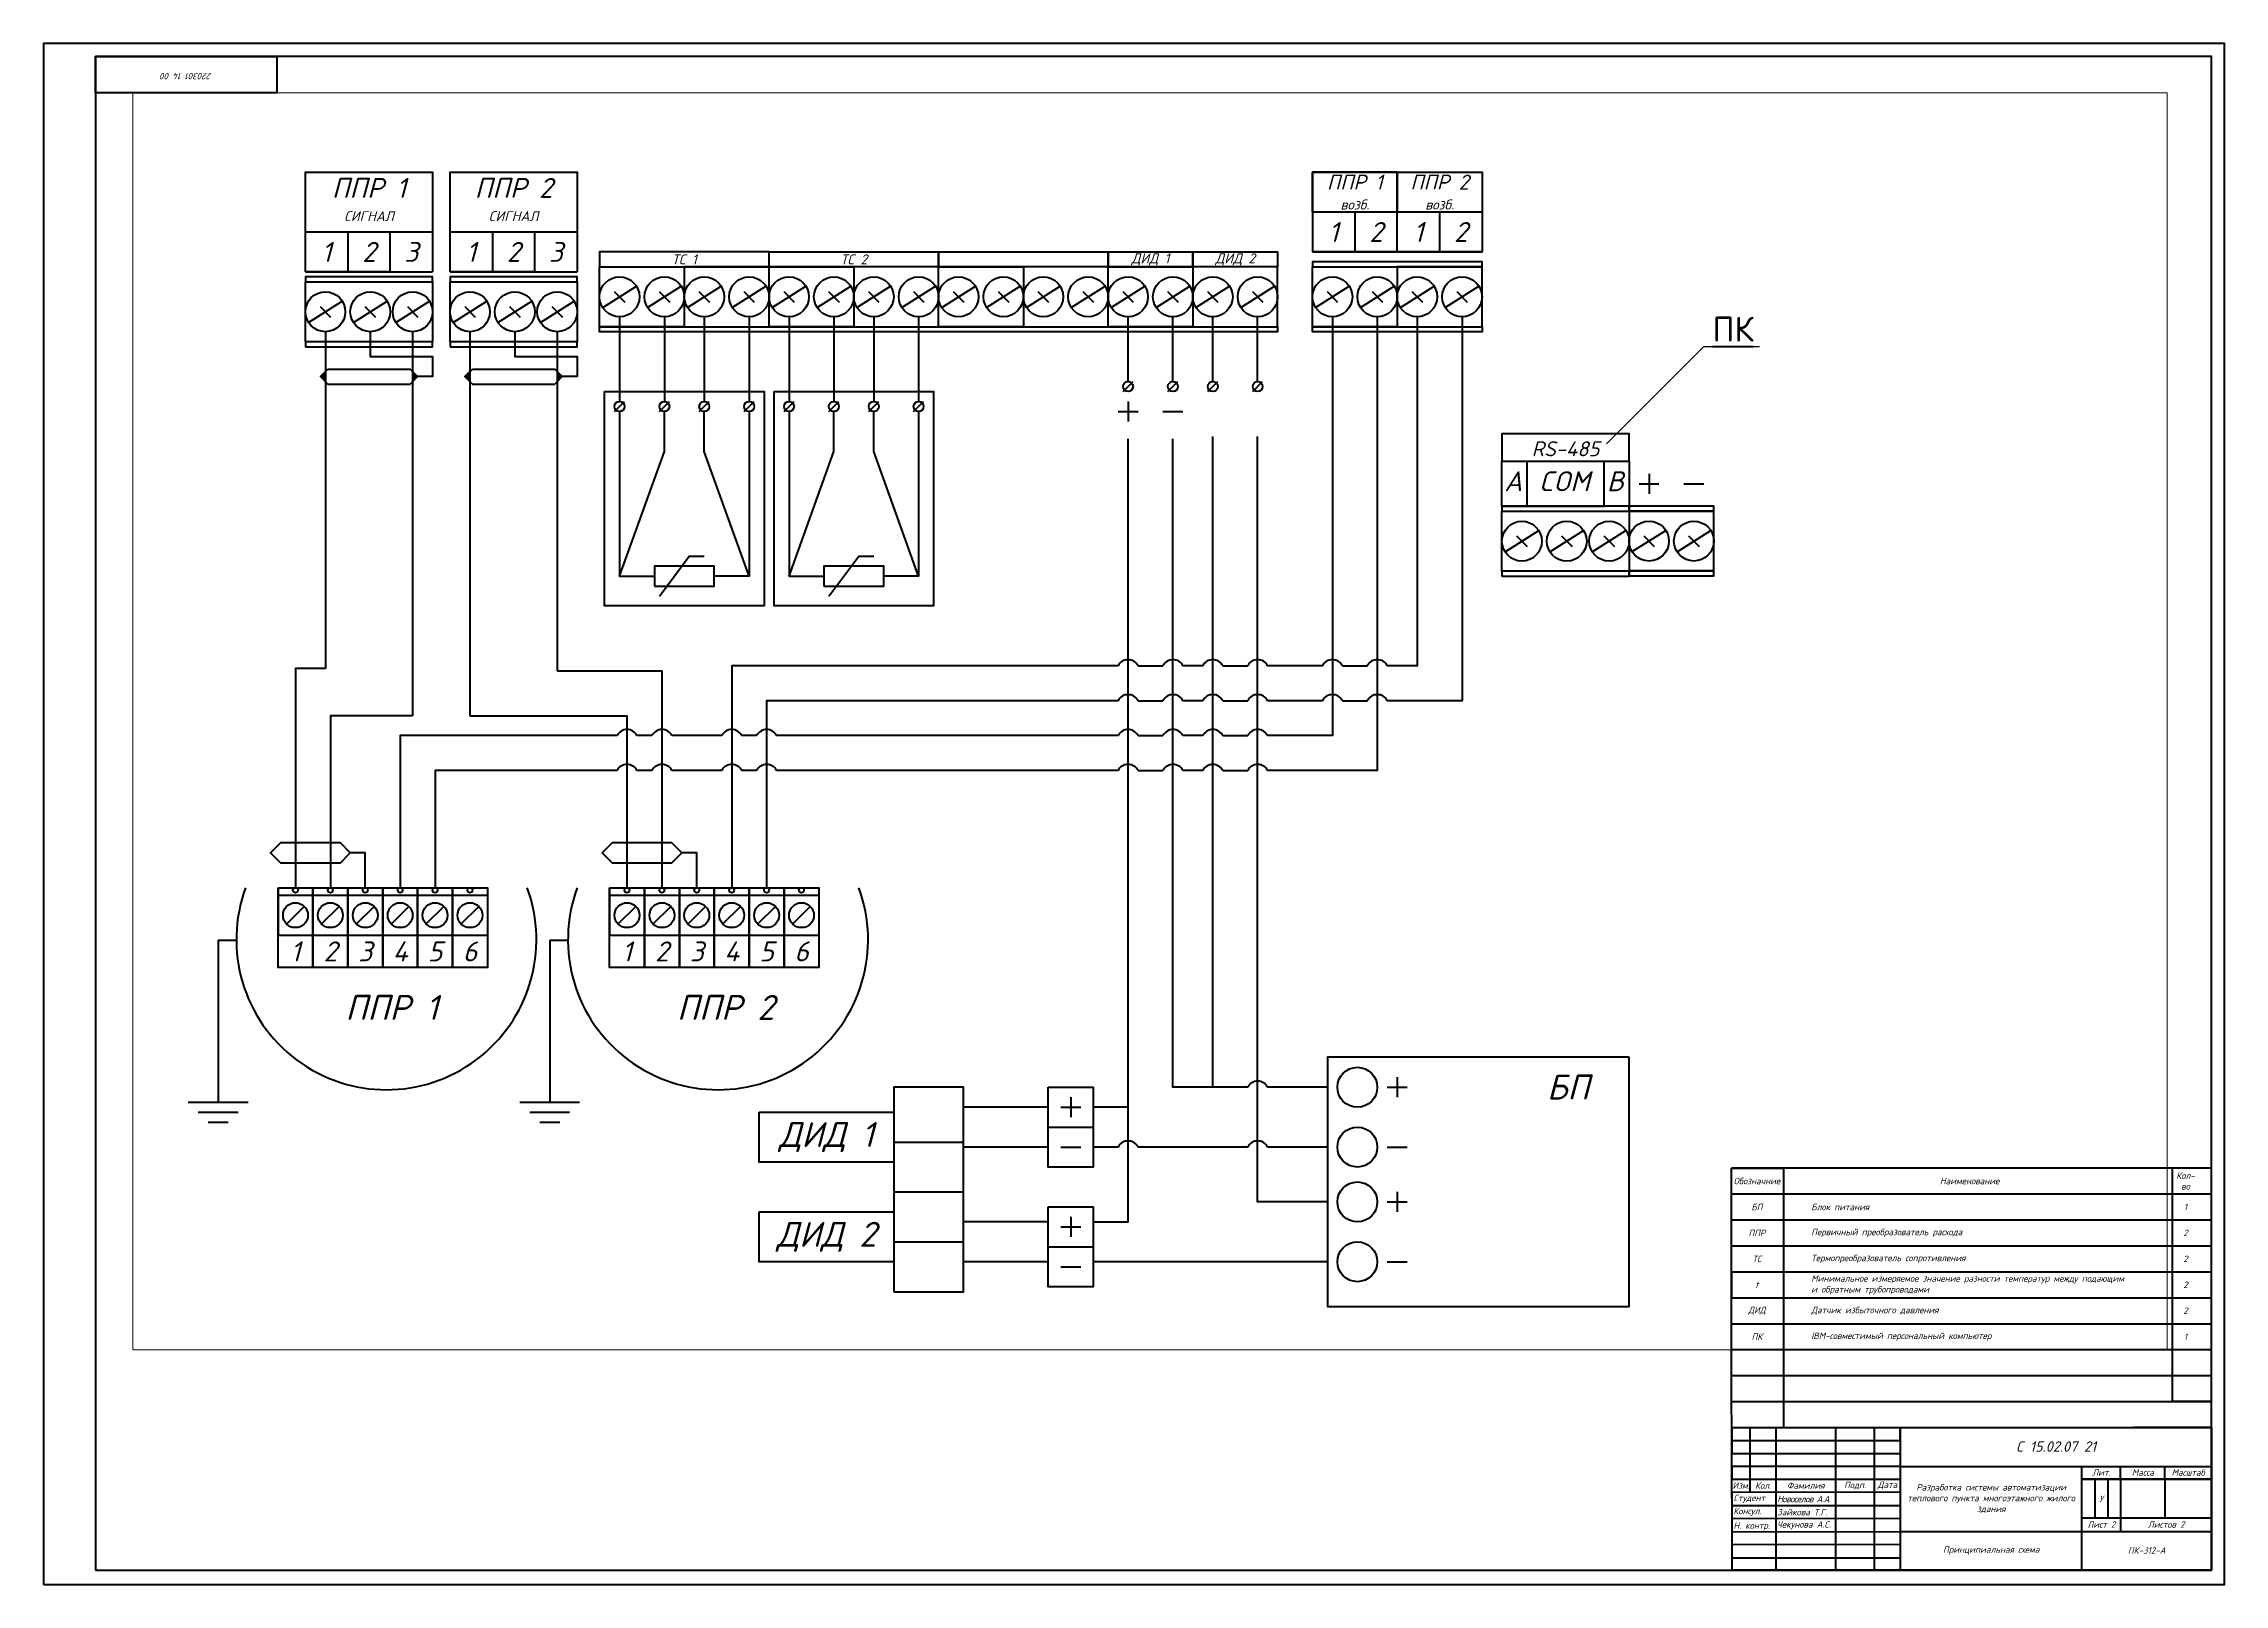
# Paper-space layout 'Лист2' of a CAD drawing. Header units: millimetres. Extents: x -7 to 834, y -20 to 574.
# The model-space entities are those that its viewports show. They can reach past a viewport. Long polylines and large blocks are cut down to what shows.
import ezdxf
from ezdxf import colors
from ezdxf.entities.mleader import LeaderData, LeaderLine
from ezdxf.math import Vec2, Vec3

# ---------------------------------------------------------------- set-up
doc = ezdxf.new("R2010")
doc.units = ezdxf.units.MM
doc.header["$LTSCALE"] = 15.177664
doc.layers.get('0').update_dxf_attribs({"plot": 0})
doc.layers.add('Main', color=150, linetype='Continuous', lineweight=60)
doc.layers.add('Text', color=10, linetype='Continuous', lineweight=60)

# ---------------------------------------------------------------- blocks, each defined once
blk = doc.blocks.new('_None')

msp = doc.modelspace()

# ---------------------------------------------------------------- hatches: boundary and pattern name
at = {"layer": 'Main', "true_color": 0x000000}
h = msp.add_hatch(color=18, dxfattribs=at)
h.dxf.hatch_style = 1
h.paths.add_polyline_path([(-290, -38.75), (-290.5, -39.25), (-290, -39.75)])
h = msp.add_hatch(color=18, dxfattribs=at)
h.dxf.hatch_style = 1
h.paths.add_polyline_path([(-281.25, -38.75), (-281.25, -39.75), (-280.75, -39.25)])
h = msp.add_hatch(color=18, dxfattribs=at)
h.dxf.hatch_style = 1
h.paths.add_polyline_path([(-275.5, -38.75), (-276, -39.25), (-275.5, -39.75)])
h = msp.add_hatch(color=18, dxfattribs=at)
h.dxf.hatch_style = 1
h.paths.add_polyline_path([(-266.75, -38.75), (-266.75, -39.75), (-266.25, -39.25)])

# ---------------------------------------------------------------- linework, layer by layer
at = {"layer": 'Main'}
for p, q in [((-186.75, -22.75), (-186.75, -26.75)), ((-178.25, -22.75), (-178.25, -26.75)), ((-287.75, -24.75), (-287.75, -28.75)), ((-273.25, -24.75), (-273.25, -28.75)), ((-210, -40.75), (-209, -39.75)), ((-172, -52.25), (-169.5, -52.25)), ((-208.5, -68.25), (-206, -68.25)), ((-200, -68.25), (-197.5, -68.25)), ((-188, -68.25), (-185.5, -68.25)), ((-208.5, -71.75), (-206, -71.75)), ((-200, -71.75), (-197.5, -71.75)), ((-188, -71.75), (-185.5, -71.75)), ((-208.5, -75.25), (-206, -75.25)), ((-200, -75.25), (-197.5, -75.25)), ((-208.5, -78.75), (-206, -78.75)), ((-200, -78.75), (-197.5, -78.75))]:
    msp.add_line(p, q, dxfattribs=at)
for points in [[(-292, -24.75), (-292, -18.75), (-279.25, -18.75), (-279.25, -24.75)], [(-277.5, -24.75), (-277.5, -18.75), (-264.75, -18.75), (-264.75, -24.75)], [(-292, -24.75), (-283.5, -24.75), (-279.25, -24.75), (-279.25, -28.75)], [(-292, -28.75), (-292, -24.75)], [(-283.5, -28.75), (-283.5, -24.75)], [(-277.5, -24.75), (-269, -24.75), (-264.75, -24.75), (-264.75, -28.75)], [(-277.5, -28.75), (-277.5, -24.75)], [(-269, -28.75), (-269, -24.75)], [(-191, -26.75), (-182.5, -26.75), (-174, -26.75)], [(-287.75, -28.75), (-283.5, -28.75), (-279.25, -28.75)], [(-273.25, -28.75), (-269, -28.75), (-264.75, -28.75)], [(-262.19, -32.32), (-258.81, -30.18)], [(-257.69, -32.32), (-254.31, -30.18)], [(-253.69, -32.32), (-250.31, -30.18)], [(-249.19, -32.32), (-245.81, -30.18)], [(-245.19, -32.32), (-241.81, -30.18)], [(-240.69, -32.32), (-237.31, -30.18)], [(-236.69, -32.32), (-233.31, -30.18)], [(-232.19, -32.32), (-228.81, -30.18)], [(-228.19, -32.32), (-224.81, -30.18)], [(-223.69, -32.32), (-220.31, -30.18)], [(-219.69, -32.32), (-216.31, -30.18)], [(-215.19, -32.32), (-211.81, -30.18)], [(-211.19, -32.32), (-207.81, -30.18)], [(-206.69, -32.32), (-203.31, -30.18)], [(-202.69, -32.32), (-199.31, -30.18)], [(-198.19, -32.32), (-194.81, -30.18)], [(-190.69, -32.32), (-187.31, -30.18)], [(-186.19, -32.32), (-182.81, -30.18)], [(-182.19, -32.32), (-178.81, -30.18)], [(-177.69, -32.32), (-174.31, -30.18)], [(-291.69, -33.82), (-288.31, -31.68)], [(-290.53, -32.22), (-289.48, -33.29)], [(-287.19, -33.82), (-283.81, -31.68)], [(-286.03, -32.22), (-284.97, -33.28)], [(-282.94, -33.82), (-279.56, -31.68)], [(-281.78, -32.22), (-280.72, -33.28)], [(-277.19, -33.82), (-273.81, -31.68)], [(-276.03, -32.22), (-274.98, -33.29)], [(-272.69, -33.82), (-269.31, -31.68)], [(-271.53, -32.22), (-270.47, -33.28)], [(-268.44, -33.82), (-265.06, -31.68)], [(-267.28, -32.22), (-266.22, -33.28)], [(-261.03, -30.72), (-259.98, -31.79)], [(-256.53, -30.72), (-255.47, -31.78)], [(-252.53, -30.72), (-251.48, -31.78)], [(-248.03, -30.72), (-246.98, -31.79)], [(-244.03, -30.72), (-242.98, -31.79)], [(-239.53, -30.72), (-238.47, -31.78)], [(-235.53, -30.72), (-234.48, -31.78)], [(-231.03, -30.72), (-229.98, -31.79)], [(-227.03, -30.72), (-225.98, -31.79)], [(-222.53, -30.72), (-221.47, -31.78)], [(-218.53, -30.72), (-217.48, -31.78)], [(-214.03, -30.72), (-212.98, -31.79)], [(-210.03, -30.72), (-208.98, -31.79)], [(-205.53, -30.72), (-204.47, -31.78)], [(-201.53, -30.72), (-200.48, -31.78)], [(-197.03, -30.72), (-195.98, -31.79)], [(-189.53, -30.72), (-188.48, -31.79)], [(-185.03, -30.72), (-183.97, -31.78)], [(-181.03, -30.72), (-179.98, -31.78)], [(-176.53, -30.72), (-175.48, -31.79)], [(-290, -34.75), (-290, -68.5)], [(-285.5, -34.75), (-285.5, -37.25), (-279.25, -37.25), (-279.25, -39.25), (-280.75, -39.25)], [(-281.25, -34.75), (-281.25, -73.25)], [(-275.5, -34.75), (-275.5, -73.25)], [(-271, -34.75), (-271, -37.25), (-264.75, -37.25), (-264.75, -39.25), (-266.25, -39.25)], [(-266.75, -34.75), (-266.75, -68.75)], [(-260.5, -33.25), (-260.5, -41.75)], [(-256, -33.25), (-256, -41.75)], [(-252, -33.25), (-252, -41.75)], [(-247.5, -33.25), (-247.5, -41.75)], [(-243.5, -33.25), (-243.5, -41.75)], [(-239, -33.25), (-239, -41.75)], [(-235, -33.25), (-235, -41.75)], [(-230.5, -33.25), (-230.5, -41.75)], [(-209.5, -39.75), (-209.5, -33.25)], [(-205, -39.75), (-205, -33.25)], [(-201, -39.75), (-201, -33.25)], [(-196.5, -39.75), (-196.5, -33.25)], [(-189, -33.25), (-189, -71.75)], [(-184.5, -33.25), (-184.5, -71.75)], [(-180.5, -33.25), (-180.5, -68.25), (-183.5, -68.25)], [(-176, -33.25), (-176, -71.75), (-183.5, -71.75)], [(-290.5, -39.25), (-289.75, -38.5)], [(-290, -38.75), (-290.5, -39.25), (-290, -39.75), (-290, -38.75)], [(-290.5, -39.25), (-289.75, -40)], [(-289.75, -38.5), (-281.5, -38.5)], [(-280.75, -39.25), (-281.5, -38.5)], [(-280.75, -39.25), (-281.5, -40)], [(-281.25, -38.75), (-281.25, -39.75), (-280.75, -39.25), (-281.25, -38.75)], [(-276, -39.25), (-275.25, -38.5)], [(-275.5, -38.75), (-276, -39.25), (-275.5, -39.75), (-275.5, -38.75)], [(-276, -39.25), (-275.25, -40)], [(-275.25, -38.5), (-267, -38.5)], [(-266.25, -39.25), (-267, -38.5)], [(-266.25, -39.25), (-267, -40)], [(-266.75, -38.75), (-266.75, -39.75), (-266.25, -39.25), (-266.75, -38.75)], [(-289.75, -40), (-281.5, -40)], [(-275.25, -40), (-267, -40)], [(-205.5, -40.75), (-204.5, -39.75)], [(-201.5, -40.75), (-200.5, -39.75)], [(-197, -40.75), (-196, -39.75)], [(-261, -42.75), (-260, -41.75)], [(-260.5, -42.75), (-260.5, -59.25), (-256, -46.75), (-256, -42.75)], [(-256.5, -42.75), (-255.5, -41.75)], [(-252.5, -42.75), (-251.5, -41.75)], [(-247.5, -42.75), (-247.5, -59.25), (-252, -46.75), (-252, -42.75)], [(-248, -42.75), (-247, -41.75)], [(-244, -42.75), (-243, -41.75)], [(-243.5, -42.75), (-243.5, -59.25), (-239, -46.75), (-239, -42.75)], [(-239.5, -42.75), (-238.5, -41.75)], [(-235.5, -42.75), (-234.5, -41.75)], [(-230.5, -42.75), (-230.5, -59.25), (-235, -46.75), (-235, -42.75)], [(-231, -42.75), (-230, -41.75)], [(-210.5, -42.75), (-208.5, -42.75)], [(-209.5, -41.75), (-209.5, -43.75)], [(-206, -42.75), (-204, -42.75)], [(-213, -124), (-209.5, -124), (-209.5, -45.5)], [(-197.5, -110.5), (-205, -110.5), (-205, -45.5)], [(-201, -110.5), (-201, -45.25)], [(-189.5, -122), (-196.5, -122), (-196.5, -45.25)], [(-172, -52.24), (-172, -47.74), (-169.5, -47.74), (-169.5, -52.25), (-161.75, -52.24), (-161.75, -47.74), (-159.25, -47.74), (-159.25, -52.24)], [(-169.5, -47.74), (-161.75, -47.74)], [(-158.25, -49.99), (-156.25, -49.99)], [(-157.25, -48.99), (-157.25, -50.99)], [(-153.75, -49.99), (-151.75, -49.99)], [(-159.25, -52.24), (-161.75, -52.24)], [(-158.94, -56.8), (-155.56, -54.67)], [(-154.44, -56.81), (-151.06, -54.67)], [(-171.69, -56.82), (-168.31, -54.68)], [(-170.53, -55.22), (-169.48, -56.29)], [(-167.19, -56.82), (-163.81, -54.68)], [(-166.03, -55.22), (-164.97, -56.28)], [(-162.94, -56.82), (-159.56, -54.68)], [(-161.78, -55.22), (-160.72, -56.28)], [(-157.78, -55.2), (-156.73, -56.27)], [(-153.28, -55.21), (-152.23, -56.27)], [(-256.5, -61.25), (-253.5, -57.25), (-252, -57.25)], [(-239.5, -61.25), (-236.5, -57.25), (-235, -57.25)], [(-260.5, -59.25), (-257, -59.25)], [(-247.5, -59.25), (-251, -59.25)], [(-243.5, -59.25), (-240, -59.25)], [(-230.5, -59.25), (-234, -59.25)], [(-290, -68.5), (-293, -68.5), (-293, -90.5)], [(-266.75, -68.75), (-256.26, -68.75), (-256.26, -90.5)], [(-210.5, -68.25), (-249.25, -68.25), (-249.25, -90.5)], [(-202, -68.25), (-204, -68.25)], [(-190, -68.25), (-195.5, -68.25)], [(-210.5, -71.75), (-245.75, -71.75), (-245.75, -90.5)], [(-202, -71.75), (-204, -71.75)], [(-190, -71.75), (-195.5, -71.75)], [(-189, -71.75), (-189, -75.25), (-195.5, -75.25)], [(-184.5, -71.75), (-184.5, -78.75), (-195.5, -78.75)], [(-281.25, -73.25), (-289.5, -73.25), (-289.5, -90.5)], [(-275.5, -73.25), (-259.75, -73.25), (-259.75, -90.5)], [(-260.75, -75.25), (-282.5, -75.25), (-282.5, -90.5)], [(-257.25, -75.25), (-258.75, -75.25)], [(-250.25, -75.25), (-255.25, -75.25)], [(-246.75, -75.25), (-248.25, -75.25)], [(-210.5, -75.25), (-244.75, -75.25)], [(-202, -75.25), (-204, -75.25)], [(-260.75, -78.75), (-279, -78.75), (-279, -90.5)], [(-257.25, -78.75), (-258.75, -78.75)], [(-250.25, -78.75), (-255.25, -78.75)], [(-246.75, -78.75), (-248.25, -78.75)], [(-210.5, -78.75), (-244.75, -78.75)], [(-202, -78.75), (-204, -78.75)], [(-286, -90.5), (-286, -87), (-287.5, -87), (-288.5, -86), (-294.5, -86), (-295.5, -87), (-294.5, -88), (-288.5, -88), (-287.5, -87)], [(-252.75, -90.5), (-252.75, -87), (-254.25, -87), (-255.25, -86), (-261.25, -86), (-262.25, -87), (-261.25, -88), (-255.25, -88), (-254.25, -87)], [(-294.75, -90.5), (-294.75, -91.25), (-291.25, -91.25)], [(-294.75, -91.25), (-294.75, -95.25), (-291.25, -95.25)], [(-291.25, -90.5), (-291.25, -91.25), (-287.75, -91.25)], [(-291.25, -91.25), (-291.25, -95.25), (-287.75, -95.25)], [(-287.75, -90.5), (-287.75, -91.25), (-284.25, -91.25)], [(-287.75, -91.25), (-287.75, -95.25), (-284.25, -95.25)], [(-284.25, -90.5), (-284.25, -91.25), (-280.75, -91.25)], [(-284.25, -91.25), (-284.25, -95.25), (-280.75, -95.25)], [(-280.75, -90.5), (-280.75, -91.25), (-277.25, -91.25)], [(-280.75, -91.25), (-280.75, -95.25), (-277.25, -95.25)], [(-277.25, -90.5), (-277.25, -91.25), (-273.75, -91.25)], [(-277.25, -91.25), (-277.25, -95.25), (-273.75, -95.25)], [(-261.5, -90.5), (-261.5, -91.25), (-258, -91.25)], [(-261.5, -91.25), (-261.5, -95.25), (-258, -95.25)], [(-258, -90.5), (-258, -91.25), (-254.5, -91.25)], [(-258, -91.25), (-258, -95.25), (-254.5, -95.25)], [(-254.5, -90.5), (-254.5, -91.25), (-251, -91.25)], [(-254.5, -91.25), (-254.5, -95.25), (-251, -95.25)], [(-251, -90.5), (-251, -91.25), (-247.5, -91.25)], [(-251, -91.25), (-251, -95.25), (-247.5, -95.25)], [(-247.5, -90.5), (-247.5, -91.25), (-244, -91.25)], [(-247.5, -91.25), (-247.5, -95.25), (-244, -95.25)], [(-244, -90.5), (-244, -91.25), (-240.5, -91.25)], [(-244, -91.25), (-244, -95.25), (-240.5, -95.25)], [(-293.88, -94.13), (-292.12, -92.37)], [(-290.38, -94.13), (-288.62, -92.37)], [(-286.88, -94.13), (-285.12, -92.37)], [(-283.38, -94.13), (-281.62, -92.37)], [(-279.88, -94.13), (-278.12, -92.37)], [(-276.38, -94.13), (-274.62, -92.37)], [(-260.63, -94.13), (-258.87, -92.37)], [(-257.13, -94.13), (-255.37, -92.37)], [(-253.63, -94.13), (-251.87, -92.37)], [(-250.13, -94.13), (-248.37, -92.37)], [(-246.63, -94.13), (-244.87, -92.37)], [(-243.13, -94.13), (-241.37, -92.37)], [(-300.75, -95.75), (-298.93, -95.74)], [(-300.75, -95.75), (-300.75, -112)], [(-267.5, -95.75), (-265.68, -95.74)], [(-267.5, -95.75), (-267.5, -112)], [(-215.25, -111.5), (-215.25, -113.5)], [(-189.5, -110.5), (-195.5, -110.5)], [(-183.5, -110.5), (-181.5, -110.5)], [(-182.5, -109.5), (-182.5, -111.5)], [(-303.75, -112), (-297.75, -112)], [(-302.75, -113), (-298.75, -113)], [(-270.5, -112), (-264.5, -112)], [(-269.5, -113), (-265.5, -113)], [(-217.5, -112.5), (-226, -112.5)], [(-216.25, -112.5), (-214.25, -112.5)], [(-209.5, -112.5), (-213, -112.5)], [(-301.75, -114), (-299.75, -114)], [(-268.5, -114), (-266.5, -114)], [(-217.5, -114.5), (-213, -114.5)], [(-233, -116), (-226, -116)], [(-217.5, -116.5), (-226, -116.5)], [(-216.25, -116.5), (-214.25, -116.5)], [(-210.5, -116.5), (-213, -116.5)], [(-197.5, -116.5), (-208.5, -116.5)], [(-189.5, -116.5), (-195.5, -116.5)], [(-183.5, -116.5), (-181.5, -116.5)], [(-233, -121), (-226, -121)], [(-183.5, -122), (-181.5, -122)], [(-182.5, -121), (-182.5, -123)], [(-217.5, -124), (-226, -124)], [(-216.25, -124.5), (-214.25, -124.5)], [(-215.25, -123.5), (-215.25, -125.5)], [(-233, -126), (-226, -126)], [(-217.5, -126.5), (-213, -126.5)], [(-217.5, -128), (-226, -128)], [(-216.25, -128.5), (-214.25, -128.5)], [(-189.5, -128), (-213, -128)], [(-183.5, -128), (-181.5, -128)]]:
    msp.add_lwpolyline(points, dxfattribs=at)
for points in [[(-191, -26.75), (-182.5, -26.75), (-182.5, -18.75), (-191, -18.75)], [(-191, -18.75), (-182.5, -18.75), (-182.5, -22.75), (-191, -22.75)], [(-182.5, -18.75), (-174, -18.75), (-174, -26.75), (-182.5, -26.75)], [(-182.5, -18.75), (-174, -18.75), (-174, -22.75), (-182.5, -22.75)], [(-262.5, -28.25), (-245.5, -28.25), (-245.5, -26.75), (-262.5, -26.75)], [(-262.5, -28.25), (-254, -28.25), (-254, -34.25), (-262.5, -34.25)], [(-254, -34.25), (-245.5, -34.25), (-245.5, -28.25), (-254, -28.25)], [(-245.5, -26.75), (-228.5, -26.75), (-228.5, -28.25), (-245.5, -28.25)], [(-245.5, -28.25), (-237, -28.25), (-237, -34.25), (-245.5, -34.25)], [(-237, -34.25), (-228.5, -34.25), (-228.5, -28.25), (-237, -28.25)], [(-228.5, -26.75), (-211.5, -26.75), (-211.5, -28.25), (-228.5, -28.25)], [(-228.5, -28.25), (-220, -28.25), (-220, -34.25), (-228.5, -34.25)], [(-220, -34.25), (-211.5, -34.25), (-211.5, -28.25), (-220, -28.25)], [(-211.5, -26.75), (-203, -26.75), (-203, -28.25), (-211.5, -28.25)], [(-211.5, -28.25), (-203, -28.25), (-203, -34.25), (-211.5, -34.25)], [(-203, -26.75), (-194.5, -26.75), (-194.5, -28.25), (-203, -28.25)], [(-203, -34.25), (-194.5, -34.25), (-194.5, -28.25), (-203, -28.25)], [(-191, -26.75), (-182.5, -26.75), (-182.5, -26.75), (-191, -26.75)], [(-191, -28.25), (-174, -28.25), (-174, -27.75), (-191, -27.75)], [(-191, -28.25), (-182.5, -28.25), (-182.5, -34.25), (-191, -34.25)], [(-182.5, -34.25), (-174, -34.25), (-174, -28.25), (-182.5, -28.25)], [(-292, -28.75), (-283.5, -28.75), (-283.5, -28.75), (-292, -28.75)], [(-292, -29.75), (-279.25, -29.75), (-279.25, -29.24), (-292, -29.25)], [(-292, -29.75), (-279.25, -29.75), (-279.25, -35.75), (-292, -35.75)], [(-277.5, -28.75), (-269, -28.75), (-269, -28.75), (-277.5, -28.75)], [(-277.5, -29.75), (-264.75, -29.75), (-264.75, -29.24), (-277.5, -29.25)], [(-277.5, -29.75), (-264.75, -29.75), (-264.75, -35.75), (-277.5, -35.75)], [(-262.5, -34.25), (-194.5, -34.25), (-194.5, -34.75), (-262.5, -34.75)], [(-191, -34.25), (-174, -34.25), (-174, -34.75), (-191, -34.75)], [(-292, -36.25), (-279.25, -36.25), (-279.25, -35.74), (-292, -35.75)], [(-277.5, -36.25), (-264.75, -36.25), (-264.75, -35.74), (-277.5, -35.75)], [(-262, -40.75), (-246, -40.75), (-246, -62.25), (-262, -62.25)], [(-245, -40.75), (-229, -40.75), (-229, -62.25), (-245, -62.25)], [(-172, -47.74), (-159.25, -47.74), (-159.25, -44.99), (-172, -44.99)], [(-172, -52.75), (-159.25, -52.75), (-159.25, -52.24), (-172, -52.25)], [(-159.25, -52.74), (-150.75, -52.74), (-150.75, -52.24), (-159.25, -52.24)], [(-172, -52.75), (-159.25, -52.75), (-159.25, -58.75), (-172, -58.75)], [(-159.25, -58.74), (-150.75, -58.74), (-150.75, -52.74), (-159.25, -52.74)], [(-257, -60.25), (-251, -60.25), (-251, -58.25), (-257, -58.25)], [(-240, -60.25), (-234, -60.25), (-234, -58.25), (-240, -58.25)], [(-172, -59.25), (-159.25, -59.25), (-159.25, -58.74), (-172, -58.75)], [(-150.75, -58.74), (-159.25, -58.74), (-159.25, -59.24), (-150.75, -59.24)], [(-294.75, -90.5), (-291.25, -90.5), (-291.25, -98.5), (-294.75, -98.5)], [(-291.25, -90.5), (-287.75, -90.5), (-287.75, -98.5), (-291.25, -98.5)], [(-287.75, -90.5), (-284.25, -90.5), (-284.25, -98.5), (-287.75, -98.5)], [(-284.25, -90.5), (-280.75, -90.5), (-280.75, -98.5), (-284.25, -98.5)], [(-280.75, -90.5), (-277.25, -90.5), (-277.25, -98.5), (-280.75, -98.5)], [(-277.25, -90.5), (-273.75, -90.5), (-273.75, -98.5), (-277.25, -98.5)], [(-261.5, -90.5), (-258, -90.5), (-258, -98.5), (-261.5, -98.5)], [(-258, -90.5), (-254.5, -90.5), (-254.5, -98.5), (-258, -98.5)], [(-254.5, -90.5), (-251, -90.5), (-251, -98.5), (-254.5, -98.5)], [(-251, -90.5), (-247.5, -90.5), (-247.5, -98.5), (-251, -98.5)], [(-247.5, -90.5), (-244, -90.5), (-244, -98.5), (-247.5, -98.5)], [(-244, -90.5), (-240.5, -90.5), (-240.5, -98.5), (-244, -98.5)], [(-159.25, -107.5), (-189.5, -107.5), (-189.5, -132.5), (-159.25, -132.5)], [(-233, -131), (-226, -131), (-226, -110.5), (-233, -110.5)], [(-217.5, -110.5), (-213, -110.5), (-213, -118.5), (-217.5, -118.5)], [(-246.5, -113), (-233, -113), (-233, -118), (-246.5, -118)], [(-246.5, -123), (-233, -123), (-233, -128), (-246.5, -128)], [(-217.5, -122.5), (-213, -122.5), (-213, -130.5), (-217.5, -130.5)]]:
    msp.add_lwpolyline(points, close=True, dxfattribs=at)
for centre, radius in [((-260.5, -31.25), 2), ((-256, -31.25), 2), ((-252, -31.25), 2), ((-247.5, -31.25), 2), ((-243.5, -31.25), 2), ((-239, -31.25), 2), ((-235, -31.25), 2), ((-230.5, -31.25), 2), ((-226.5, -31.25), 2), ((-222, -31.25), 2), ((-218, -31.25), 2), ((-213.5, -31.25), 2), ((-209.5, -31.25), 2), ((-205, -31.25), 2), ((-201, -31.25), 2), ((-196.5, -31.25), 2), ((-189, -31.25), 2), ((-184.5, -31.25), 2), ((-180.5, -31.25), 2), ((-176, -31.25), 2), ((-290, -32.75), 2), ((-285.5, -32.75), 2), ((-281.25, -32.75), 2), ((-275.5, -32.75), 2), ((-271, -32.75), 2), ((-266.75, -32.75), 2), ((-209.5, -40.25), 0.5), ((-205, -40.25), 0.5), ((-201, -40.25), 0.5), ((-196.5, -40.25), 0.5), ((-260.5, -42.25), 0.5), ((-256, -42.25), 0.5), ((-252, -42.25), 0.5), ((-247.5, -42.25), 0.5), ((-243.5, -42.25), 0.5), ((-239, -42.25), 0.5), ((-235, -42.25), 0.5), ((-230.5, -42.25), 0.5), ((-170, -55.75), 2), ((-165.5, -55.75), 2), ((-161.25, -55.75), 2), ((-157.25, -55.74), 2), ((-152.75, -55.74), 2), ((-293, -90.75), 0.25), ((-289.5, -90.75), 0.25), ((-286, -90.75), 0.25), ((-282.5, -90.75), 0.25), ((-279, -90.75), 0.25), ((-275.5, -90.75), 0.25), ((-259.75, -90.75), 0.25), ((-256.25, -90.75), 0.25), ((-252.75, -90.75), 0.25), ((-249.25, -90.75), 0.25), ((-245.75, -90.75), 0.25), ((-242.25, -90.75), 0.25), ((-293, -93.25), 1.25), ((-289.5, -93.25), 1.25), ((-286, -93.25), 1.25), ((-282.5, -93.25), 1.25), ((-279, -93.25), 1.25), ((-275.5, -93.25), 1.25), ((-259.75, -93.25), 1.25), ((-256.25, -93.25), 1.25), ((-252.75, -93.25), 1.25), ((-249.25, -93.25), 1.25), ((-245.75, -93.25), 1.25), ((-242.25, -93.25), 1.25), ((-186.5, -110.5), 2), ((-186.5, -116.5), 2), ((-186.5, -122), 2), ((-186.5, -128), 2)]:
    msp.add_circle(centre, radius, dxfattribs=at)
for centre, radius, start, end in [((-209.5, -68.75), 1.12, 26.5651, 153.4349), ((-205, -68.75), 1.12, 26.5651, 153.4349), ((-201, -68.75), 1.12, 26.5651, 153.4349), ((-196.5, -68.75), 1.12, 26.5651, 153.4349), ((-189, -68.75), 1.12, 26.5651, 153.4349), ((-184.5, -68.75), 1.12, 26.5651, 153.4349), ((-209.5, -72.25), 1.12, 26.5651, 153.4349), ((-205, -72.25), 1.12, 26.5651, 153.4349), ((-201, -72.25), 1.12, 26.5651, 153.4349), ((-196.5, -72.25), 1.12, 26.5651, 153.4349), ((-189, -72.25), 1.12, 26.5651, 153.4349), ((-184.5, -72.25), 1.12, 26.5651, 153.4349), ((-259.75, -75.75), 1.12, 26.5651, 153.4349), ((-256.25, -75.75), 1.12, 26.5651, 153.4349), ((-249.25, -75.75), 1.12, 26.5651, 153.4349), ((-245.75, -75.75), 1.12, 26.5651, 153.4349), ((-209.5, -75.75), 1.12, 26.5651, 153.4349), ((-205, -75.75), 1.12, 26.5651, 153.4349), ((-201, -75.75), 1.12, 26.5651, 153.4349), ((-196.5, -75.75), 1.12, 26.5651, 153.4349), ((-259.75, -79.25), 1.12, 26.5651, 153.4349), ((-256.25, -79.25), 1.12, 26.5651, 153.4349), ((-249.25, -79.25), 1.12, 26.5651, 153.4349), ((-245.75, -79.25), 1.12, 26.5651, 153.4349), ((-209.5, -79.25), 1.12, 26.5651, 153.4349), ((-205, -79.25), 1.12, 26.5651, 153.4349), ((-201, -79.25), 1.12, 26.5651, 153.4349), ((-196.5, -79.25), 1.12, 26.5651, 153.4349), ((-283.88, -95.7), 15.05, 159.7815, 20.2185), ((-250.62, -95.7), 15.05, 159.7815, 20.2185), ((-196.5, -111), 1.12, 26.5651, 153.4349), ((-209.5, -117), 1.12, 26.5651, 153.4349), ((-196.5, -117), 1.12, 26.5651, 153.4349)]:
    msp.add_arc(centre, radius, start, end, dxfattribs=at)

# ---------------------------------------------------------------- texts
at = {"layer": 'Text'}
for s, width, insert, char_height, attachment_point in [('{\\fISOCPEUR|b0|i1|c204|p34;ППР 1\\P\\H0.5x;СИГНАЛ}', 12.75, (-285.62, -21.5), 2, 5), ('{\\fISOCPEUR|b0|i1|c204|p34;ППР \\fISOCPEUR|b0|i1|c0|p34;2\\fISOCPEUR|b0|i1|c204|p34;\\P\\H0.5x;СИГНАЛ}', 12.75, (-271.12, -21.5), 2, 5), ('{\\fISOCPEUR|b0|i1|c204|p34;ППР 1\\P\\H0.66667x;возб.}', 8.5, (-186.75, -20.75), 1.5, 5), ('{\\fISOCPEUR|b0|i1|c204|p34;ППР \\fISOCPEUR|b0|i1|c0|p34;2\\fISOCPEUR|b0|i1|c204|p34;\\P\\H0.66667x;возб.}', 8.5, (-178.25, -20.75), 1.5, 5), ('{\\fISOCPEUR|b0|i1|c0|p34;1}', 4.25, (-188.88, -24.75), 2, 5), ('{\\fISOCPEUR|b0|i1|c0|p34;2}', 4.25, (-184.62, -24.75), 2, 5), ('{\\fISOCPEUR|b0|i1|c0|p34;1}', 4.25, (-180.38, -24.75), 2, 5), ('{\\fISOCPEUR|b0|i1|c0|p34;2}', 4.25, (-176.12, -24.75), 2, 5), ('{\\fISOCPEUR|b0|i1|c0|p34;1}', 4.25, (-289.88, -26.75), 2, 5), ('{\\fISOCPEUR|b0|i1|c0|p34;2}', 4.25, (-285.62, -26.75), 2, 5), ('{\\fISOCPEUR|b0|i1|c0|p34;3}', 4.25, (-281.38, -26.75), 2, 5), ('{\\fISOCPEUR|b0|i1|c0|p34;1}', 4.25, (-275.38, -26.75), 2, 5), ('{\\fISOCPEUR|b0|i1|c0|p34;2}', 4.25, (-271.12, -26.75), 2, 5), ('{\\fISOCPEUR|b0|i1|c0|p34;3}', 4.25, (-266.88, -26.75), 2, 5), ('{\\fISOCPEUR|b0|i1|c204|p34;ТС \\fISOCPEUR|b0|i1|c0|p34;1}', 17, (-254, -27.5), 1, 5), ('{\\fISOCPEUR|b0|i1|c204|p34;ТС \\fISOCPEUR|b0|i1|c0|p34;2}', 17, (-237, -27.5), 1, 5), ('{\\fISOCPEUR|b0|i1|c204|p34;ДИД 1}', 8.5, (-207.25, -27.5), 1, 5), ('{\\fISOCPEUR|b0|i1|c204|p34;ДИД \\fISOCPEUR|b0|i1|c0|p34;2}', 8.5, (-198.75, -27.5), 1, 5), ('{\\fISOCPEUR|b0|i1|c0|p34;RS-485}', 12.75, (-165.62, -46.49), 1.5, 5), ('{\\fISOCPEUR|b0|i1|c0|p34;A}', 4.25, (-170.87, -49.74), 2, 5), ('{\\fISOCPEUR|b0|i1|c0|p34;COM}', 4.25, (-165.75, -49.74), 2, 5), ('{\\fISOCPEUR|b0|i1|c0|p34;B}', 4.25, (-160.62, -49.74), 2, 5), ('{\\fISOCPEUR|b0|i1|c0|p34;1}', 3.5, (-293, -96.88), 2, 5), ('{\\fISOCPEUR|b0|i1|c0|p34;2}', 3.5, (-289.5, -96.88), 2, 5), ('{\\fISOCPEUR|b0|i1|c0|p34;3}', 3.5, (-286, -96.88), 2, 5), ('{\\fISOCPEUR|b0|i1|c0|p34;4}', 3.5, (-282.5, -96.88), 2, 5), ('{\\fISOCPEUR|b0|i1|c0|p34;5}', 3.5, (-279, -96.88), 2, 5), ('{\\fISOCPEUR|b0|i1|c0|p34;6}', 3.5, (-275.5, -96.88), 2, 5), ('{\\fISOCPEUR|b0|i1|c0|p34;1}', 3.5, (-259.75, -96.88), 2, 5), ('{\\fISOCPEUR|b0|i1|c0|p34;2}', 3.5, (-256.25, -96.88), 2, 5), ('{\\fISOCPEUR|b0|i1|c0|p34;3}', 3.5, (-252.75, -96.88), 2, 5), ('{\\fISOCPEUR|b0|i1|c0|p34;4}', 3.5, (-249.25, -96.88), 2, 5), ('{\\fISOCPEUR|b0|i1|c0|p34;5}', 3.5, (-245.75, -96.88), 2, 5), ('{\\fISOCPEUR|b0|i1|c0|p34;6}', 3.5, (-242.25, -96.88), 2, 5), ('{\\fISOCPEUR|b0|i1|c204|p34;ППР \\fISOCPEUR|b0|i1|c0|p34;1}', 9.75, (-288, -101.25), 2.5, 1), ('{\\fISOCPEUR|b0|i1|c204|p34;ППР 2}', 9.75, (-254.75, -101.25), 2.5, 1), ('{\\fISOCPEUR|b0|i1|c204|p34;БП}', 7.5, (-165.36, -110.48), 2.5, 5), ('{\\fISOCPEUR|b0|i1|c204|p34;ДИД 1}', 13.5, (-239.75, -115.5), 2.5, 5), ('{\\fISOCPEUR|b0|i1|c204|p34;ДИД \\fISOCPEUR|b0|i1|c0|p34;2}', 13.5, (-239.75, -125.5), 2.5, 5)]:
    msp.add_mtext_dynamic_manual_height_columns(s, width=width, gutter_width=12.5, heights=[0], dxfattribs=dict(at, insert=insert, char_height=char_height, attachment_point=attachment_point))

# ---------------------------------------------------------------- leaders
ml = msp.add_multileader_mtext('Standard', dxfattribs=at)
ml.set_content('\\L{\\fISOCPEUR|b0|i0|c204|p34;\\LПК}', color=256)
ml.set_leader_properties(color=256, linetype='ByLayer')
ml.set_arrow_properties(name='NONE')
ml.build(insert=Vec2(0, 0))
ml.multileader.update_dxf_attribs({"text_left_attachment_type": 8, "text_right_attachment_type": 0, "dogleg_length": 0.36, "arrow_head_size": 0.18})
ctx = ml.context
ctx.base_point, ctx.char_height, ctx.arrow_head_size, ctx.landing_gap_size, ctx.plane_origin = Vec3(-151.39, -36.24), 2.5, 0.18, 0.5, Vec3(-161.5, -45.99)
ctx.left_attachment, ctx.right_attachment = 8, 0
notes = []
notes.append((ctx, [(0, (1, 1, 0), (-151.75, -36.24), (1, 0), 0.36, [(0, [(-161.5, -45.99)], 0, [])])]))
ctx.mtext.insert, ctx.mtext.flow_direction = Vec3(-150.89, -33.24), 5
for ctx, leaders in notes:
    for number, flags, end, landing, length, lines in leaders:
        leader = LeaderData()
        leader.index, (leader.has_last_leader_line, leader.has_dogleg_vector, leader.attachment_direction) = number, flags
        leader.last_leader_point, leader.dogleg_vector, leader.dogleg_length = Vec3(end), Vec3(landing), length
        for number, points, colour, breaks in lines:
            line = LeaderLine()
            line.index, line.vertices, line.color, line.breaks = number, Vec3.list(points), colors.encode_raw_color(colour), breaks
            leader.lines.append(line)
        ctx.leaders.append(leader)

psp = doc.layouts.new('Лист2')

# ---------------------------------------------------------------- linework, layer by layer
at = {"layer": 'Main'}
for p, q in [((813.5, 130.5), (813.5, 140.5)), ((813.5, 50.5), (813.5, 130.5)), ((643.48, 120.5), (828.5, 120.5)), ((643.48, 110.5), (828.5, 110.5)), ((643.48, 100.5), (828.5, 100.5)), ((643.48, 90.5), (828.5, 90.5)), ((643.48, 80.5), (828.5, 80.5)), ((643.48, 70.5), (828.5, 70.5)), ((643.48, 60.5), (828.5, 60.5)), ((643.48, 50.5), (828.5, 50.5)), ((828.5, 50.5), (813.5, 50.5)), ((643.5, 40.5), (643.5, 35.5)), ((643.5, 40.5), (672, 40.5)), ((643.5, 35.5), (708.5, 35.5)), ((708.5, 35.5), (708.5, 40.5)), ((708.5, 40.5), (708.5, -14.5)), ((808.5, 40.5), (798.5, 40.5)), ((828.5, 40.5), (808.5, 40.5)), ((810.5, 20.5), (810.5, 25.5)), ((793.5, 5.5), (793.5, 0.37))]:
    psp.add_line(p, q, dxfattribs=at)
for points in [[(-7.5, -20), (833.5, -20), (833.5, 574), (-7.5, 574)], [(12.5, -14.5), (828.5, -14.5), (828.5, 569), (12.5, 569)], [(12.5, 569), (82.5, 569), (82.5, 555), (12.5, 555)]]:
    psp.add_lwpolyline(points, close=True, dxfattribs=at)
for points in [[(643.48, 130.5), (643.48, 140.5)], [(828.5, 130.5), (828.5, 140.5), (643.48, 140.5)], [(643.48, 140.5), (663.48, 140.5), (663.48, 40.5)], [(643.48, 120.5), (643.48, 130.5), (828.5, 130.5)], [(828.5, 40.5), (828.5, 50.5), (828.5, 60.5), (828.5, 70.5), (828.5, 80.5), (828.5, 90.5), (828.5, 100.5), (828.5, 110.5), (828.5, 120.5), (828.5, 130.5)], [(643.5, 40.5), (643.48, 50.5), (643.48, 60.5), (643.48, 70.5), (643.48, 80.5), (643.48, 90.5), (643.48, 100.5), (643.48, 90.5), (643.48, 100.5), (643.48, 110.5), (643.48, 120.5)], [(643.5, 40.5), (828.5, 40.5), (828.5, -14.5), (643.62, -14.5), (643.5, 40.5)], [(643.5, 40.5), (650.5, 40.5), (660.5, 40.5), (683.5, 40.5), (698.5, 40.5), (708.5, 40.5)], [(643.51, 35.5), (643.51, 30.5), (708.5, 30.5), (708.5, 25.5), (643.53, 25.5), (643.53, 20.5), (708.5, 20.5), (708.5, 15.5), (643.55, 15.37), (643.56, 10.37), (708.5, 10.37), (708.5, 5.37), (643.57, 5.23), (643.58, 0.23), (708.5, 0.37), (708.51, -4.63), (643.6, -4.77), (643.6, -9.77), (708.5, -9.77)], [(650.5, 40.5), (650.55, 15.38)], [(660.5, 40.5), (660.5, -14.5)], [(683.5, 40.5), (683.5, -14.5)], [(698.5, 40.5), (698.5, -14.5)], [(708.5, 25.5), (828.5, 25.5), (828.5, 20.5), (828.5, 5.5), (828.5, 0.5), (828.5, -14.5), (778.5, -14.5), (708.5, -14.5)], [(778.5, -14.5), (778.5, 0.37), (778.5, 25.5)], [(793.5, 20.5), (793.5, 25.5)], [(828.5, 20.5), (778.5, 20.5)], [(778.5, 20.5), (783.5, 20.5), (788.5, 20.5), (793.5, 20.5), (810.5, 20.5), (828.5, 20.5)], [(783.5, 20.5), (783.5, 5.5)], [(788.5, 20.5), (788.5, 5.5)], [(793.5, 20.5), (793.5, 5.5)], [(810.5, 20.5), (810.5, 5.5)], [(708.5, 0.37), (828.5, 0.37)], [(828.5, 5.5), (778.5, 5.5)]]:
    psp.add_lwpolyline(points, dxfattribs=at)

# ---------------------------------------------------------------- texts
at = {"layer": 'Text', "insert": (47.5, 561.47), "char_height": 2.5, "attachment_point": 5, "rotation": 180}
psp.add_mtext_dynamic_manual_height_columns('\\pxqc;{\\fISOCPEUR|b0|i1|c204|p34;220301 14 00}', width=70, gutter_width=12.5, heights=[0], dxfattribs=at)
at = {"layer": 'Text'}
for s, width, insert, char_height, attachment_point in [('{\\fISOCPEUR|b0|i1|c204|p34;Обозначние}', 28.521, (653.23, 135.5), 2.5, 5), ('\\pxqc;{\\fISOCPEUR|b0|i1|c204|p34;Наименование}', 126.5, (735.25, 135.5), 2.5, 5), ('\\pxqc;{\\fISOCPEUR|b0|i1|c204|p34;Кол-\\Pво}', 10, (818.5, 135.5), 2.5, 5), ('\\pxqc;{\\fISOCPEUR|b0|i1|c204|p34;БП}', 28.521, (653.23, 125.5), 2.5, 5), ('\\pxql;{\\fISOCPEUR|b0|i1|c204|p34;Блок питания}', 122.1315, (735.23, 125.5), 2.5, 5), ('\\pxqc;{\\fISOCPEUR|b0|i1|c204|p34;1}', 10, (818.5, 125.5), 2.5, 5), ('\\pxqc;{\\fISOCPEUR|b0|i1|c204|p34;ППР}', 28.521, (653.23, 115.5), 2.5, 5), ('\\pxql;{\\fISOCPEUR|b0|i1|c204|p34;Первичный преобразователь расхода}', 122.1315, (735.23, 115.5), 2.5, 5), ('\\pxqc;{\\fISOCPEUR|b0|i1|c204|p34;2}', 10, (818.5, 115.5), 2.5, 5), ('\\pxqc;{\\fISOCPEUR|b0|i1|c204|p34;ТС}', 28.521, (653.23, 105.5), 2.5, 5), ('\\pxql;{\\fISOCPEUR|b0|i1|c204|p34;Термопреобразователь сопротивления}', 122.1315, (735.23, 105.5), 2.5, 5), ('\\pxqc;{\\fISOCPEUR|b0|i1|c204|p34;2}', 10, (818.5, 105.5), 2.5, 5), ('\\pxqc;{\\fISOCPEUR|b0|i1|c0|p34;t}', 28.521, (653.23, 95.5), 2.5, 5), ('\\pxql;{\\fISOCPEUR|b0|i1|c204|p34;Минимальное измеряемое значение разности температур между подающим и обратным трубопроводами}', 122.1315, (735.23, 95.5), 2.5, 5), ('\\pxqc;{\\fISOCPEUR|b0|i1|c204|p34;2}', 10, (818.5, 95.5), 2.5, 5), ('\\pxqc;{\\fISOCPEUR|b0|i1|c204|p34;ДИД}', 28.521, (653.23, 85.5), 2.5, 5), ('\\pxql;{\\fISOCPEUR|b0|i1|c204|p34;Датчик избыточного давления}', 122.1315, (735.23, 85.5), 2.5, 5), ('\\pxqc;{\\fISOCPEUR|b0|i1|c204|p34;2}', 10, (818.5, 85.5), 2.5, 5), ('\\pxqc;{\\fISOCPEUR|b0|i1|c204|p34;ПК}', 28.521, (653.23, 75.5), 2.5, 5), ('\\pxql;{\\fISOCPEUR|b0|i1|c0|p34;IBM-\\fISOCPEUR|b0|i1|c204|p34;совместимый персональный компьютер}', 122.1315, (735.23, 75.5), 2.5, 5), ('\\pxqc;{\\fISOCPEUR|b0|i1|c204|p34;1}', 10, (818.5, 75.5), 2.5, 5), ('\\pxqc;{\\fISOCPEUR|b0|i1|c0|p34;C\\fISOCPEUR|b0|i1|c204|p34; 15\\fISOCPEUR|b0|i1|c0|p34;.02.07 21}', 120, (768.56, 33.14), 4, 5), ('{\\fISOCPEUR|b0|i1|c204|p34;Изм.}', 7.0108, (647.11, 18.08), 2.5, 5), ('{\\fISOCPEUR|b0|i1|c204|p34;Кол.}', 9.9472, (655.59, 18.09), 2.5, 5), ('{\\fISOCPEUR|b0|i1|c204|p34;Фамилия}', 23, (672.06, 18.11), 2.5, 5), ('{\\fISOCPEUR|b0|i1|c204|p34;Подп.}', 15, (691.06, 18.13), 2.5, 5), ('{\\fISOCPEUR|b0|i1|c204|p34;Дата}', 10, (703.56, 18.14), 2.5, 5), ('{\\fISOCPEUR|b0|i1|c204|p34;Разработка системы автоматизации теплового пункта многоэтажного жилого здания}', 70, (743.56, 13.07), 2.5, 5), ('{\\fISOCPEUR|b0|i1|c204|p34;Лит.}', 15, (786.06, 23.14), 2.5, 5), ('{\\fISOCPEUR|b0|i1|c204|p34;Масса}', 17, (802.06, 23.14), 2.5, 5), ('{\\fISOCPEUR|b0|i1|c204|p34;Масштаб}', 18, (819.56, 23.14), 2.5, 5), ('\\pxql;{\\fISOCPEUR|b0|i1|c204|p34;Консул.}', 16.9367, (652.63, 7.95), 2.5, 5), ('\\pxql;{\\fISOCPEUR|b0|i1|c204|p34;Студент}', 16.9472, (652.7, 13), 2.5, 5), ('\\pxql;{\\fISOCPEUR|b0|i1|c204|p34;Зайкова Т.Г.}', 23, (661.03, 7.84), 2.5, 4), ('{\\fISOCPEUR|b0|i1|c204|p34;\\T0.9;Новоселов А.А.}', 23, (661.07, 12.89), 2.5, 4), ('{\\fISOCPEUR|b0|i1|c204|p34;У}', 5, (786, 13), 2.5, 5), ('\\pxql;{\\fISOCPEUR|b0|i1|c204|p34;Н. контр.}', 16.9259, (652.63, 2.34), 2.5, 5), ('{\\fISOCPEUR|b0|i1|c204|p34;Чекунова А.С.}', 23, (661.03, 2.79), 2.5, 4), ('{\\fISOCPEUR|b0|i1|c204|p34;Лист 2}', 15, (786.06, 3.07), 2.5, 5), ('{\\fISOCPEUR|b0|i1|c204|p34;Листов 2}', 35, (811.06, 3.07), 2.5, 5), ('{\\fISOCPEUR|b0|i1|c204|p34;Принципиальная схема}', 70, (743.56, -6.93), 2.5, 5), ('{\\fISOCPEUR|b0|i1|c204|p34;ПК-312-А}', 50, (803.56, -6.93), 2.5, 5)]:
    psp.add_mtext_dynamic_manual_height_columns(s, width=width, gutter_width=12.5, heights=[0], dxfattribs=dict(at, insert=insert, char_height=char_height, attachment_point=attachment_point))

# ---------------------------------------------------------------- viewports
at = {"layer": '0'}
psp.add_viewport(center=(419.16, 312.74), size=(784.6, 484.5885), view_center_point=(-207.3, -73.81), view_height=126.0237, dxfattribs=at)

doc.saveas('drawing.dxf')
